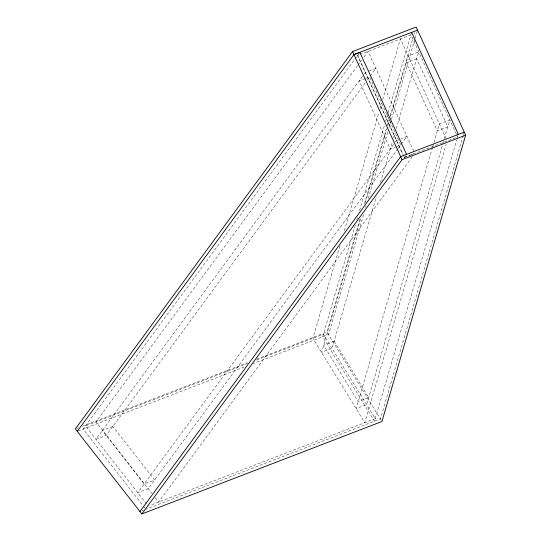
<?xml version="1.0" encoding="UTF-8"?>
<svg xmlns="http://www.w3.org/2000/svg" width="541" height="541" viewBox="0 0 541 541"><rect width="100%" height="100%" fill="white"/><g stroke="black" fill="none" stroke-linecap="round" stroke-linejoin="round"><path stroke-width="0.41" stroke-dasharray="2.71 2.03" d="M339.87 246.067L312.901 338.308L364.769 422.69L446.197 144.177M344.367 230.689L378.903 112.548M380.086 108.504L381.743 102.837M382.69 99.605L400.435 38.918L446.467 139.463M355.322 225.036L322.632 336.84L374.5 421.223L456.699 140.078M356.742 220.18L357.926 216.136M359.562 210.523L384.658 124.694M385.605 121.461L387.971 113.353M388.201 112.562L411.647 32.379M381.175 420.215L326.974 332.039L359.934 219.294M364.445 203.883L386.26 129.252M387.444 125.201L389.344 118.709M390.291 115.463L413.06 37.593M414.007 34.353L414.48 32.73M360.624 218.726L321.543 352.374L332.025 348.336L376.313 196.87M365.358 202.523L386.91 128.819M387.856 125.58L389.513 119.906M390.46 116.667L408.218 55.919L418.7 51.882L396.201 128.832M363.566 214.73L328.529 334.575L253.303 363.545M365.696 207.446L366.169 205.823M368.299 198.533L387.951 131.328M388.898 128.089L391.265 119.994M391.501 119.182L414.94 39.02M415.177 38.208L417.544 30.113M380.573 182.29L392.414 141.789M393.598 137.739L395.018 132.883M432.482 147.456L356.127 408.624L366.609 404.587L442.491 145.042M432.719 146.645L433.672 143.406M433.909 142.594L439.36 123.936L449.842 119.899L443.911 140.18M442.727 144.231L443.674 140.991M456.935 139.267L457.99 135.656M463.306 135.378L380.397 418.95L145.854 509.284M463.542 134.567L464.252 132.139M359.346 53.011L83.125 429.087L142.743 505.308M357.554 65.691L95.946 421.872L151.703 493.155M358.054 65.008L361.557 60.24M364.059 56.839L368.063 51.388L414.075 151.94M362.477 76.355L95.913 439.272L106.394 435.235L365.344 82.685M364.363 73.786L365.358 72.426L368.353 71.277M367.346 79.967L375.839 68.396L369.104 70.986M393.605 144.379L137.732 492.736L148.214 488.706L397.98 148.66M395.485 141.81L396.485 140.45L397.987 139.876M398.474 147.977L406.967 136.413L400.976 138.719M404.032 157.769L406.034 155.044M412.249 156.829L158.669 502.068L155.186 497.612M403.593 155.977L357.581 55.425L359.15 54.817M359.934 54.513L410.917 34.881L456.273 133.945M365.101 78.634L359.109 80.94L390.237 148.958L396.228 146.652M365.851 78.344L369.591 76.903L400.719 144.927L396.972 146.368M404.269 157.458L410.261 155.152M411.004 154.861L414 153.712M76.923 428.344L78.499 427.735M82.442 426.213L247.305 362.72M256.772 359.075L326.974 332.039M247.751 363.403L85.464 425.902L148.187 506.106M256.42 360.063L323.383 334.27L375.251 418.653L149.762 505.497M78.012 431.049L245.026 366.73M374.399 417.267L375.102 416.996M142.168 510.704L143.642 510.136M143.264 505.97L144.819 507.958M456.57 134.601L457.625 136.907L404.289 157.445L403.234 155.145M357.581 55.419L402.883 154.374M416.692 58.759L406.21 62.797L437.351 130.814L447.833 126.777L416.692 58.759M112.839 426.47L102.357 430.501L144.177 483.965L154.658 479.935L112.839 426.47M334.101 341.249L323.619 345.286L358.196 401.537L368.678 397.5L334.101 341.249"/><path stroke-width="0.81" d="M465.652 135.196L381.953 421.48L141.857 513.95L75.348 428.952L352.543 51.544L416.144 27.05L465.652 135.196L402.058 159.69L141.857 513.95M77.228 431.353L353.949 54.6L417.544 30.113M139.957 511.549L400.638 156.633L464.252 132.139M353.949 54.6L359.846 52.335L406.534 154.361M402.058 159.69L352.543 51.544M411.647 32.379L458.355 134.405"/></g></svg>
